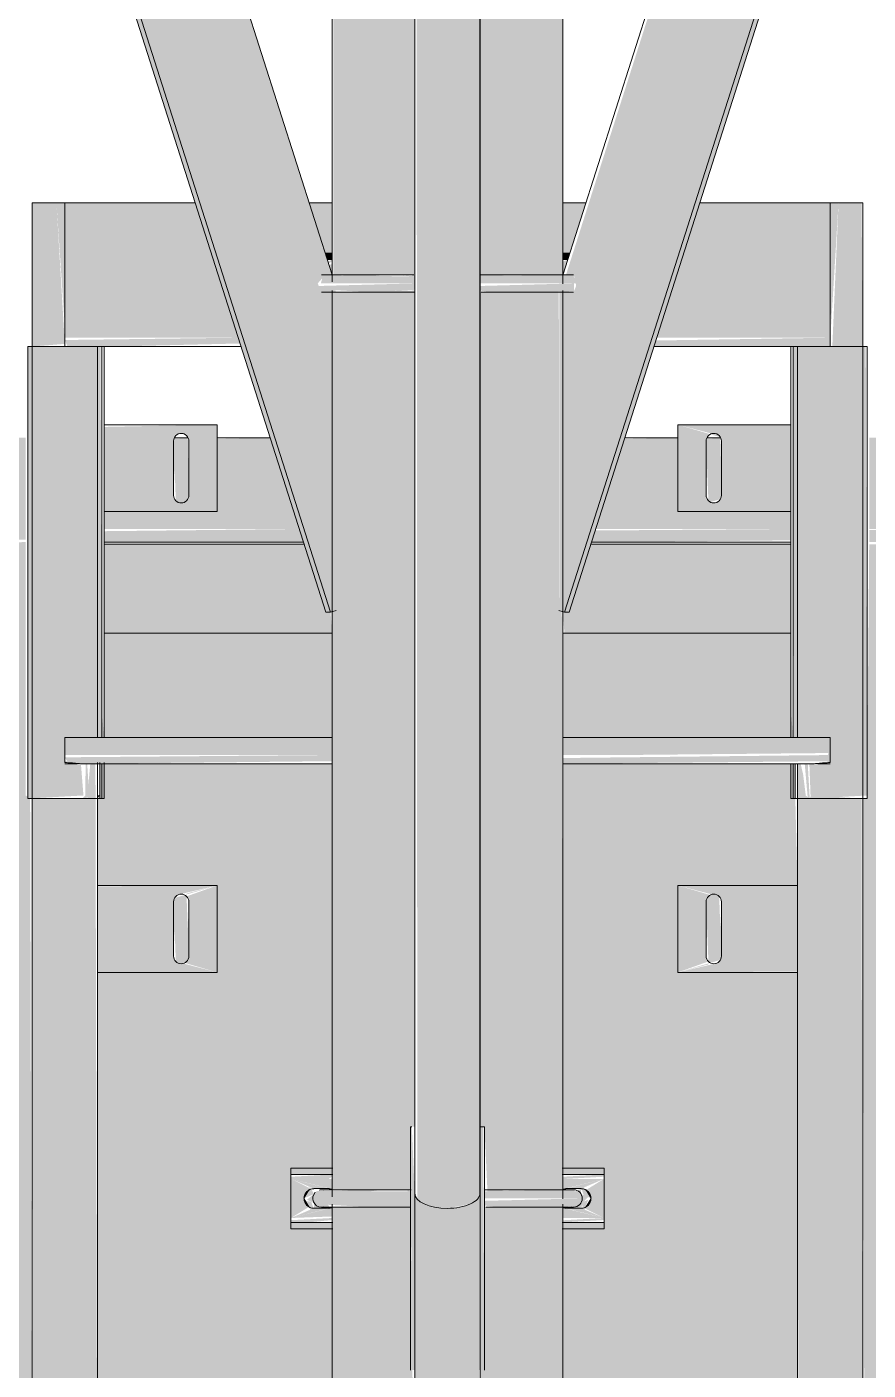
# Model space of a CAD drawing. Header units: inches. Extents: x 21380 to 98133, y -290 to 853.
# Drawn here: x 32055.46 to 32079.64, y 130.75 to 169.38 of the extents above; entities that cross this region are included whole.
import ezdxf

# ---------------------------------------------------------------- set-up
doc = ezdxf.new("R2010")
doc.units = ezdxf.units.IN
doc.header["$MEASUREMENT"] = 0
doc.layers.add('Q-SPCQ', color=91, linetype='Continuous', lineweight=9)

# ---------------------------------------------------------------- blocks, each defined once
blk = doc.blocks.new('Basketball_Backstop-Performance_Sports_Systems-3103-Ceiling_Hung - 27_-0_ to 27_-11 7_8_-V62-Building Section - North_South looking East _ Fitness Center')
at = {"layer": 'Q-SPCQ'}
for points in [[(21712.053, 135.402), (21712.053, 287.332), (21711.39, 287.459), (21711.137, 287.69), (21711.14, 287.377), (21711.115, 286.97), (21711.19, 135.675), (21711.39, 135.529), (21711.81, 135.416)], [(21712.053, 135.402), (21712.716, 135.529), (21712.958, 135.723), (21712.99, 135.835), (21712.958, 287.653), (21712.716, 287.459), (21712.229, 287.343), (21712.053, 287.332), (21712.053, 135.675)], [(21708.694, 152.543), (21708.847, 152.592), (21708.847, 161.789), (21708.357, 161.927), (21708.327, 162), (21708.536, 162.242), (21708.736, 162.248), (21670.745, 281.375), (21669.177, 281.375), (21667.754, 280.918), (21708.038, 154.601)], [(21715.422, 152.543), (21756.362, 280.918), (21754.939, 281.375), (21753.371, 281.375), (21715.466, 162.249), (21715.705, 162.199), (21715.758, 161.927), (21715.692, 161.772), (21715.269, 161.789), (21715.269, 152.592)], [(21708.694, 152.543), (21667.754, 280.918), (21667.62, 280.918), (21708.56, 152.543)], [(21715.556, 152.543), (21756.496, 280.918), (21756.362, 280.918), (21715.422, 152.543)], [(21708.596, 162.687), (21708.745, 162.687), (21708.745, 162.875), (21708.536, 162.875)], [(21715.52, 162.687), (21715.58, 162.875), (21715.37, 162.875), (21715.37, 162.687)], [(21701.995, 147.188), (21702.058, 147.275), (21701.995, 147.275)], [(21712.058, 130.75), (21713.12, 130.75), (21713.084, 137.75), (21712.99, 137.75), (21712.916, 135.675), (21712.66, 135.509), (21712.15, 135.408), (21711.584, 135.46), (21711.188, 135.678), (21711.115, 135.835), (21711.032, 137.75), (21710.995, 137.75), (21711.032, 130.75), (21711.783, 130.75)], [(21708.058, 136.375), (21708.745, 136.375), (21708.745, 136.562), (21708.058, 136.562)], [(21716.058, 136.375), (21716.058, 136.562), (21715.37, 136.562), (21715.37, 136.375)], [(21708.058, 134.812), (21708.745, 134.812), (21708.745, 135), (21708.058, 135)], [(21716.058, 134.812), (21716.058, 135), (21715.37, 135), (21715.37, 134.812)]]:
    blk.add_hatch(color=256, dxfattribs=at).paths.add_polyline_path(points, flags=0)
h = blk.add_hatch(color=256, dxfattribs=at)
h.paths.add_polyline_path([(21712.058, 116), (21715.37, 116), (21715.368, 119.802), (21714.302, 119.75), (21708.745, 119.751), (21708.745, 116), (21711.201, 116)], flags=0)
h.paths.add_polyline_path([(21709.685, 120.187), (21710.12, 120.239), (21715.37, 120.249), (21715.362, 128.125), (21713.433, 128.125), (21713.433, 128), (21713.058, 128), (21712.995, 128), (21711.12, 128), (21711.058, 128), (21710.683, 128), (21710.683, 128.125), (21708.745, 128.125), (21708.753, 120.244), (21709.605, 120.195)], flags=0)
h.paths.add_polyline_path([(21711.146, 120.2), (21710.753, 120.231), (21711.018, 120.201)], flags=0)
h.paths.add_polyline_path([(21708.802, 128.764), (21708.928, 128.96), (21708.823, 128.801)], flags=0)
h.paths.add_polyline_path([(21708.745, 128.917), (21708.851, 129.038), (21708.745, 129), (21708.745, 128.96)], flags=0)
h.paths.add_polyline_path([(21715.37, 128.917), (21715.362, 129.08), (21715.27, 128.96), (21715.362, 128.92)], flags=0)
h.paths.add_polyline_path([(21708.931, 129.012), (21708.851, 129.199), (21708.896, 129.073), (21708.923, 129.026)], flags=0)
h.paths.add_polyline_path([(21708.755, 129.875), (21710.683, 129.875), (21710.683, 130), (21711.058, 130), (21710.995, 135.485), (21708.745, 135.439), (21708.745, 129.875)], flags=0)
h.paths.add_polyline_path([(21714.4, 129.875), (21715.37, 129.875), (21715.357, 135.488), (21714.302, 135.438), (21713.12, 135.438), (21713.084, 130.75), (21712.995, 130.75), (21713.058, 130), (21713.433, 130), (21713.433, 129.875), (21714.343, 129.875)], flags=0)
h.paths.add_polyline_path([(21709.685, 135.875), (21710.12, 135.927), (21710.995, 135.937), (21711.032, 137.75), (21711.115, 137.75), (21711.115, 161.798), (21708.847, 161.751), (21708.77, 152.567), (21708.745, 152.543), (21708.759, 135.932), (21709.652, 135.878)], flags=0)
h.paths.add_polyline_path([(21713.54, 135.876), (21713.714, 135.932), (21715.37, 135.937), (21715.345, 152.567), (21715.269, 152.592), (21715.258, 161.787), (21714.4, 161.75), (21712.995, 161.75), (21712.995, 137.75), (21713.12, 137.75), (21713.207, 135.888), (21713.439, 135.88)], flags=0)
h.paths.add_polyline_path([(21710.995, 135.889), (21710.909, 135.928), (21710.909, 135.89)], flags=0)
h.paths.add_polyline_path([(21709.685, 162.187), (21710.21, 162.239), (21711.115, 162.25), (21711.058, 224), (21710.683, 224), (21710.678, 224.125), (21708.745, 224.125), (21708.777, 162.245), (21709.605, 162.195)], flags=0)
h.paths.add_polyline_path([(21713.54, 162.189), (21713.714, 162.245), (21715.37, 162.249), (21715.297, 224.125), (21713.433, 224.125), (21713.433, 224), (21713.058, 224), (21712.995, 162.207), (21713.491, 162.191)], flags=0)
h.paths.add_polyline_path([(21711.115, 162.2), (21711.101, 162.208), (21710.753, 162.231), (21711.018, 162.201)], flags=0)
h.paths.add_polyline_path([(21708.802, 224.764), (21708.923, 224.927), (21708.82, 224.795)], flags=0)
h.paths.add_polyline_path([(21708.745, 224.917), (21708.851, 225.038), (21708.745, 225)], flags=0)
h.paths.add_polyline_path([(21715.37, 224.917), (21715.296, 225.051), (21715.265, 224.962), (21715.324, 224.937)], flags=0)
h.paths.add_polyline_path([(21708.931, 225.012), (21708.82, 225.222), (21708.896, 225.073), (21708.923, 225.026)], flags=0)
h.paths.add_polyline_path([(21710.67, 225.875), (21710.683, 225.875), (21710.683, 226), (21711.058, 226), (21711.018, 281.375), (21708.745, 281.375), (21708.82, 225.875), (21710.402, 225.875)], flags=0)
h.paths.add_polyline_path([(21715.258, 225.875), (21715.37, 225.875), (21715.37, 281.375), (21712.99, 281.375), (21713.058, 226), (21713.433, 226), (21713.433, 225.875), (21715.038, 225.875)], flags=0)
h = blk.add_hatch(color=256, dxfattribs=at)
h.paths.add_polyline_path([(21701.058, 122.779), (21701.995, 122.855), (21701.936, 148.188), (21701.905, 148.188), (21701.826, 148.188), (21701.787, 148.188), (21701.699, 147.188), (21701.645, 147.275), (21701.557, 147.188), (21700.12, 147.188), (21700.152, 123.063), (21701.058, 123.063), (21701.058, 122.787)], flags=0)
h.paths.add_polyline_path([(21700.815, 164.313), (21701.058, 160.706), (21701.058, 164.313)], flags=0)
h.paths.add_polyline_path([(21700.12, 160.188), (21701.054, 160.261), (21700.815, 164.313), (21700.12, 164.313), (21700.12, 161.927)], flags=0)
h = blk.add_hatch(color=256, dxfattribs=at)
h.paths.add_polyline_path([(21701.058, 160.438), (21706.042, 160.438), (21704.807, 164.313), (21701.058, 164.313), (21701.058, 160.706)], flags=0)
h.paths.add_polyline_path([(21718.073, 160.438), (21723.058, 160.438), (21723.058, 164.313), (21719.309, 164.313)], flags=0)
h.paths.add_polyline_path([(21708.652, 162.875), (21708.745, 162.875), (21708.745, 164.313), (21708.078, 164.313), (21708.536, 162.875)], flags=0)
h.paths.add_polyline_path([(21715.37, 162.875), (21715.58, 162.875), (21716.038, 164.313), (21715.37, 164.313)], flags=0)
h = blk.add_hatch(color=256, dxfattribs=at)
h.paths.add_polyline_path([(21723.058, 122.779), (21723.058, 123.063), (21723.995, 123.063), (21723.963, 147.188), (21722.525, 147.275), (21722.456, 147.188), (21722.359, 147.275), (21722.282, 147.885), (21722.211, 148.188), (21722.12, 148.188), (21722.152, 122.813), (21723.035, 122.78)], flags=0)
h.paths.add_polyline_path([(21723.301, 164.313), (21723.058, 164.313), (21723.082, 160.706), (21723.156, 161.927)], flags=0)
h.paths.add_polyline_path([(21723.734, 160.188), (21723.995, 160.188), (21723.963, 164.313), (21723.301, 164.313), (21723.122, 160.188), (21723.721, 160.188)], flags=0)
h = blk.add_hatch(color=256, dxfattribs=at)
h.paths.add_polyline_path([(21715.464, 162.562), (21715.501, 162.628), (21715.52, 162.687), (21715.37, 162.625), (21715.391, 162.562)], flags=0)
h.paths.add_polyline_path([(21708.636, 162.562), (21708.745, 162.647), (21708.745, 162.687), (21708.617, 162.621), (21708.627, 162.591)], flags=0)
h = blk.add_hatch(color=256, dxfattribs=at)
h.paths.add_polyline_path([(21715.789, 162), (21715.672, 162.234), (21714.65, 162.236), (21712.995, 162.207), (21712.995, 162), (21715.699, 162)], flags=0)
h.paths.add_polyline_path([(21710.753, 162), (21711.115, 162), (21711.115, 162.2), (21708.475, 162.235), (21708.417, 162), (21710.405, 162)], flags=0)
h.paths.add_polyline_path([(21711.115, 162.205), (21711.115, 162.243), (21711.018, 162.222)], flags=0)
h = blk.add_hatch(color=256, dxfattribs=at)
h.paths.add_polyline_path([(21708.745, 162.263), (21708.745, 162.562), (21708.649, 162.522), (21708.729, 162.27)], flags=0)
h.paths.add_polyline_path([(21715.37, 162.263), (21715.387, 162.272), (21715.48, 162.562), (21715.37, 162.562), (21715.37, 162.272)], flags=0)
h = blk.add_hatch(color=256, dxfattribs=at)
h.paths.add_polyline_path([(21714.248, 161.75), (21715.699, 161.784), (21715.699, 162), (21712.995, 161.927), (21712.995, 161.797), (21713.207, 161.76)], flags=0)
h.paths.add_polyline_path([(21709.868, 161.75), (21711.115, 161.817), (21711.115, 162), (21708.357, 161.927), (21708.424, 161.772), (21708.629, 161.817), (21709.808, 161.75)], flags=0)
h = blk.add_hatch(color=256, dxfattribs=at)
h.paths.add_polyline_path([(21702.545, 160.188), (21706.095, 160.273), (21706.042, 160.438), (21701.058, 160.373), (21701.131, 160.188), (21701.94, 160.188)], flags=0)
h.paths.add_polyline_path([(21723.058, 160.188), (21723.058, 160.438), (21718.048, 160.359), (21717.994, 160.188), (21722.985, 160.188)], flags=0)
h = blk.add_hatch(color=256, dxfattribs=at)
h.paths.add_polyline_path([(21699.995, 147.188), (21701.591, 147.275), (21701.518, 148.19), (21701.058, 148.261), (21701.127, 148.938), (21702.12, 148.938), (21702.084, 160.188), (21699.995, 160.188), (21699.995, 147.275)], flags=0)
h.paths.add_polyline_path([(21701.644, 147.188), (21701.757, 147.275), (21701.699, 148.188), (21701.653, 148.182), (21701.645, 147.275)], flags=0)
h.paths.add_polyline_path([(21701.905, 148.188), (21701.866, 148.169), (21701.904, 148.166)], flags=0)
h.paths.add_polyline_path([(21701.894, 147.188), (21701.933, 147.275), (21701.895, 147.275)], flags=0)
h = blk.add_hatch(color=256, dxfattribs=at)
h.paths.add_polyline_path([(21722.472, 147.188), (21722.416, 148.188), (21722.33, 148.174), (21722.417, 147.188), (21722.463, 147.188)], flags=0)
h.paths.add_polyline_path([(21722.499, 147.188), (21722.559, 147.188), (21724.12, 147.275), (21724.084, 160.188), (21721.995, 160.188), (21722.021, 148.938), (21723.058, 148.938), (21722.971, 148.217), (21722.463, 148.182), (21722.496, 147.275)], flags=0)
h.paths.add_polyline_path([(21722.18, 147.188), (21722.221, 147.275), (21722.183, 147.275)], flags=0)
h = blk.add_hatch(color=256, dxfattribs=at)
h.paths.add_polyline_path([(21705.433, 155.438), (21704.212, 155.797), (21704.183, 155.906), (21704.247, 157.623), (21704.345, 157.68), (21704.511, 157.658), (21704.62, 157.469), (21704.556, 155.752), (21704.458, 155.695)], flags=0)
h.paths.add_polyline_path([(21702.545, 155.438), (21705.433, 155.438), (21705.433, 157.938), (21702.183, 157.874), (21702.183, 155.438)], flags=0)
h.paths.add_polyline_path([(21718.683, 157.938), (21719.904, 157.578), (21719.933, 157.469), (21719.869, 155.752), (21719.771, 155.695), (21719.605, 155.717), (21719.495, 155.906), (21719.56, 157.623), (21719.658, 157.68)], flags=0)
h.paths.add_polyline_path([(21721.933, 155.438), (21721.912, 157.938), (21718.683, 157.938), (21718.683, 155.438), (21721.912, 155.438)], flags=0)
h = blk.add_hatch(color=256, dxfattribs=at)
h.paths.add_polyline_path([(21678.058, 154.938), (21699.933, 154.938), (21699.933, 157.563), (21678.058, 157.563)], flags=0)
h.paths.add_polyline_path([(21718.683, 155.438), (21719.904, 155.797), (21719.933, 155.906), (21719.904, 157.563), (21719.503, 157.525), (21719.495, 157.38), (21719.56, 155.752), (21719.56, 155.669), (21719.495, 155.652)], flags=0)
h.paths.add_polyline_path([(21717.287, 154.938), (21721.933, 154.938), (21721.912, 155.438), (21718.683, 155.438), (21718.683, 157.563), (21717.145, 157.525), (21716.319, 154.938), (21717.07, 154.938)], flags=0)
h.paths.add_polyline_path([(21726.754, 154.938), (21746.058, 154.938), (21746.058, 157.563), (21724.183, 157.563), (21724.183, 154.938), (21724.333, 154.938)], flags=0)
h.paths.add_polyline_path([(21705.433, 155.438), (21704.556, 155.752), (21704.62, 155.906), (21704.591, 157.563), (21704.19, 157.525), (21704.183, 157.469), (21704.247, 155.752), (21704.511, 155.656), (21704.62, 155.63)], flags=0)
h.paths.add_polyline_path([(21702.183, 154.938), (21707.796, 154.938), (21706.959, 157.563), (21705.433, 157.525), (21705.433, 155.438), (21702.183, 155.438)], flags=0)
h = blk.add_hatch(color=256, dxfattribs=at)
h.paths.add_polyline_path([(21707.916, 154.563), (21707.796, 154.938), (21702.183, 154.875), (21702.183, 154.563), (21707.387, 154.563)], flags=0)
h.paths.add_polyline_path([(21678.058, 154.563), (21699.933, 154.632), (21699.933, 154.938), (21678.058, 154.938), (21678.058, 154.575)], flags=0)
h.paths.add_polyline_path([(21736.437, 154.563), (21746.058, 154.613), (21746.058, 154.938), (21724.183, 154.906), (21724.183, 154.563), (21726.754, 154.563)], flags=0)
h.paths.add_polyline_path([(21717.07, 154.563), (21721.933, 154.613), (21721.912, 154.938), (21716.306, 154.895), (21716.2, 154.563)], flags=0)
h = blk.add_hatch(color=256, dxfattribs=at)
h.paths.add_polyline_path([(21684.058, 114), (21740.058, 114), (21740.058, 115.5), (21684.058, 115.5), (21684.058, 114.17)], flags=0)
h.paths.add_polyline_path([(21677.495, 116.625), (21677.558, 116.675), (21677.495, 117.375), (21677.23, 117.265), (21677.12, 117), (21677.23, 116.735), (21677.398, 116.638)], flags=0)
h.paths.add_polyline_path([(21746.62, 116.625), (21746.886, 116.735), (21746.995, 117), (21746.886, 117.265), (21746.62, 117.375), (21746.558, 117.325), (21746.558, 116.633)], flags=0)
h.paths.add_polyline_path([(21746.558, 121.25), (21748.058, 122), (21748.058, 148), (21746.558, 148.75), (21746.558, 122)], flags=0)
h.paths.add_polyline_path([(21677.558, 121.25), (21677.495, 148.719), (21676.058, 148), (21676.058, 122), (21677.495, 121.281)], flags=0)
h.paths.add_polyline_path([(21677.495, 152.625), (21677.558, 152.675), (21677.495, 153.375), (21677.23, 153.265), (21677.12, 153), (21677.23, 152.735), (21677.489, 152.626)], flags=0)
h.paths.add_polyline_path([(21746.62, 152.625), (21746.886, 152.735), (21746.995, 153), (21746.886, 153.265), (21746.62, 153.375), (21746.558, 153.325), (21746.558, 152.633)], flags=0)
h.paths.add_polyline_path([(21721.933, 154.5), (21721.912, 154.563), (21721.912, 154.5)], flags=0)
h.paths.add_polyline_path([(21699.933, 154.5), (21699.933, 154.563), (21697.703, 154.5)], flags=0)
h = blk.add_hatch(color=256, dxfattribs=at)
h.paths.add_polyline_path([(21684.058, 118), (21682.989, 117.049), (21682.856, 117.181), (21682.808, 117.187), (21677.761, 117.265), (21677.558, 117.325), (21677.592, 116.638), (21678.108, 116.812), (21682.941, 116.867), (21683.25, 117.187)], flags=0)
h.paths.add_polyline_path([(21697.703, 115.5), (21707.558, 115.529), (21707.558, 118.813), (21701.683, 118.813), (21701.62, 118.688), (21700.183, 118.688), (21700.12, 118.813), (21699.933, 118.813), (21699.995, 123.063), (21700.12, 123.063), (21700.058, 147.188), (21699.933, 147.275), (21699.933, 154.5), (21684.058, 154.5), (21684.058, 152), (21677.558, 148.75), (21677.592, 121.233), (21684.058, 118), (21684.058, 115.5)], flags=0)
h.paths.add_polyline_path([(21740.058, 118), (21741.308, 116.812), (21746.355, 116.735), (21746.558, 116.675), (21746.523, 117.362), (21746.121, 117.187), (21741.175, 117.133), (21741.028, 117.049), (21740.886, 117.187)], flags=0)
h.paths.add_polyline_path([(21716.558, 115.5), (21740.058, 115.529), (21740.058, 118), (21746.558, 121.25), (21746.523, 148.767), (21740.058, 152), (21740.058, 154.5), (21724.183, 154.5), (21724.12, 147.188), (21723.995, 147.188), (21724.058, 123.063), (21724.183, 123.063), (21724.12, 118.813), (21723.933, 118.813), (21723.87, 118.688), (21722.433, 118.688), (21722.351, 118.813), (21716.558, 118.813), (21716.558, 115.529)], flags=0)
h.paths.add_polyline_path([(21705.433, 144.688), (21704.212, 144.328), (21704.183, 144.219), (21704.247, 142.502), (21704.511, 142.406), (21704.511, 142.467), (21704.62, 142.656), (21704.556, 144.373), (21704.556, 144.456), (21704.62, 144.473)], flags=0)
h.paths.add_polyline_path([(21702.183, 122.813), (21708.745, 122.813), (21708.745, 128.125), (21707.558, 128.167), (21707.558, 129.875), (21708.745, 129.875), (21708.745, 134.812), (21708.058, 134.812), (21708.058, 135), (21707.558, 135.065), (21707.558, 136.375), (21708.058, 136.375), (21708.058, 136.562), (21708.745, 136.562), (21708.745, 148.188), (21702.183, 148.188), (21702.183, 147.188), (21701.995, 147.188), (21701.995, 144.688), (21705.433, 144.688), (21705.433, 142.188), (21701.995, 142.188), (21701.995, 123.063), (21702.183, 123.063), (21702.183, 122.85)], flags=0)
h.paths.add_polyline_path([(21718.683, 142.188), (21719.904, 142.547), (21719.933, 142.656), (21719.869, 144.373), (21719.605, 144.469), (21719.605, 144.408), (21719.495, 144.219), (21719.56, 142.502), (21719.56, 142.419), (21719.495, 142.402)], flags=0)
h.paths.add_polyline_path([(21721.933, 122.813), (21721.933, 123.063), (21722.12, 123.063), (21722.12, 142.188), (21718.683, 142.188), (21718.683, 144.688), (21722.12, 144.688), (21722.058, 147.188), (21721.933, 147.275), (21721.912, 148.188), (21715.37, 148.188), (21715.391, 136.562), (21716.058, 136.562), (21716.058, 136.375), (21716.558, 136.312), (21716.558, 135), (21716.058, 135), (21716.058, 134.812), (21715.37, 134.812), (21715.391, 129.875), (21716.558, 129.833), (21716.558, 128.125), (21715.37, 128.125), (21715.37, 122.813), (21721.912, 122.813)], flags=0)
h.paths.add_polyline_path([(21715.899, 129.125), (21715.808, 128.783), (21715.506, 128.823), (21715.466, 129.125), (21715.808, 129.217)], flags=0)
h.paths.add_polyline_path([(21715.588, 128.679), (21715.595, 128.685), (21715.725, 128.719), (21715.913, 128.756), (21715.974, 128.907), (21716.101, 129.038), (21715.899, 129.125), (21715.899, 129.281), (21715.456, 129.217), (21715.391, 129.093), (21715.37, 129), (21715.441, 128.886), (21715.466, 128.875), (21715.466, 128.71)], flags=0)
h.paths.add_polyline_path([(21708.528, 128.679), (21708.664, 128.75), (21708.724, 128.951), (21708.745, 129), (21708.674, 129.114), (21708.649, 129.125), (21708.649, 129.29), (21708.462, 129.272), (21708.391, 129.281), (21708.203, 129.241), (21708.141, 129.093), (21708.02, 128.96), (21708.194, 128.96), (21708.239, 129.074), (21708.368, 129.241), (21708.649, 128.919), (21708.61, 128.823), (21708.475, 128.719), (21708.52, 128.685)], flags=0)
h.paths.add_polyline_path([(21708.198, 128.712), (21708.306, 128.823), (21708.21, 128.823), (21708.198, 128.719)], flags=0)
h.paths.add_polyline_path([(21716.052, 128.764), (21716.178, 128.96), (21716.073, 128.801)], flags=0)
h.paths.add_polyline_path([(21716.181, 129.012), (21716.101, 129.199), (21716.158, 129.053), (21716.173, 129.026)], flags=0)
h.paths.add_polyline_path([(21708.097, 129.294), (21708.074, 129.342), (21708.074, 129.305)], flags=0)
h.paths.add_polyline_path([(21715.588, 135.367), (21715.595, 135.373), (21715.725, 135.406), (21715.913, 135.444), (21715.974, 135.595), (21716.101, 135.725), (21715.899, 135.812), (21715.899, 135.969), (21715.723, 135.889), (21715.847, 135.687), (21715.698, 135.458), (21715.452, 135.437), (21715.466, 135.397)], flags=0)
h.paths.add_polyline_path([(21708.528, 135.367), (21708.664, 135.439), (21708.629, 135.505), (21708.388, 135.505), (21708.269, 135.687), (21708.308, 135.904), (21708.216, 135.812), (21708.015, 135.65), (21708.216, 135.562), (21708.216, 135.406), (21708.52, 135.373)], flags=0)
h.paths.add_polyline_path([(21716.052, 135.451), (21716.173, 135.615), (21716.073, 135.489)], flags=0)
h.paths.add_polyline_path([(21716.181, 135.699), (21716.101, 135.886), (21716.158, 135.74), (21716.173, 135.713)], flags=0)
h.paths.add_polyline_path([(21708.097, 135.981), (21708.074, 136.029), (21708.074, 135.993)], flags=0)
h.paths.add_polyline_path([(21708.163, 136.094), (21708.141, 136.105), (21708.141, 136.1)], flags=0)
h.paths.add_polyline_path([(21721.912, 151.938), (21721.933, 151.938), (21721.912, 154.5), (21716.18, 154.5), (21715.556, 152.543), (21715.37, 152.543), (21715.422, 151.938), (21717.07, 151.938)], flags=0)
h.paths.add_polyline_path([(21708.745, 151.938), (21708.694, 152.543), (21708.56, 152.543), (21707.936, 154.5), (21702.183, 154.5), (21702.183, 151.938), (21707.387, 151.938)], flags=0)
h.paths.add_polyline_path([(21677.558, 152.633), (21677.761, 152.735), (21677.82, 152.812), (21678.058, 152.878), (21678.058, 153.187), (21677.761, 153.265), (21677.558, 153.325), (21677.558, 152.638)], flags=0)
h.paths.add_polyline_path([(21746.558, 152.633), (21746.523, 153.362), (21746.058, 153.187), (21746.121, 152.812), (21746.355, 152.735), (21746.523, 152.638)], flags=0)
h = blk.add_hatch(color=256, dxfattribs=at)
h.paths.add_polyline_path([(21702.183, 148.938), (21708.745, 148.938), (21708.745, 151.938), (21702.183, 151.938), (21702.183, 149.717)], flags=0)
h.paths.add_polyline_path([(21721.933, 148.938), (21721.912, 151.938), (21715.37, 151.938), (21715.37, 148.938), (21721.912, 148.938)], flags=0)
h = blk.add_hatch(color=256, dxfattribs=at)
h.paths.add_polyline_path([(21702.183, 147.188), (21702.183, 148.188), (21702.058, 148.188), (21702.058, 147.188)], flags=0)
h.paths.add_polyline_path([(21702.12, 148.938), (21702.183, 148.938), (21702.12, 149.717)], flags=0)
h = blk.add_hatch(color=256, dxfattribs=at)
h.paths.add_polyline_path([(21722.058, 147.188), (21722.058, 148.188), (21721.933, 148.188), (21721.933, 147.188)], flags=0)
h.paths.add_polyline_path([(21721.933, 148.938), (21721.995, 148.938), (21721.933, 149.717)], flags=0)
h = blk.add_hatch(color=256, dxfattribs=at)
h.paths.add_polyline_path([(21708.745, 148.438), (21708.745, 148.938), (21701.058, 148.938), (21701.058, 148.438), (21707.387, 148.438)], flags=0)
h.paths.add_polyline_path([(21717.07, 148.438), (21723.058, 148.496), (21723.058, 148.938), (21715.37, 148.938), (21715.37, 148.438)], flags=0)
h = blk.add_hatch(color=256, dxfattribs=at)
h.paths.add_polyline_path([(21715.37, 148.188), (21723.058, 148.261), (21723.058, 148.438), (21715.37, 148.352), (21715.37, 148.194)], flags=0)
h.paths.add_polyline_path([(21701.558, 148.188), (21708.745, 148.261), (21708.745, 148.438), (21701.058, 148.373), (21701.145, 148.217), (21701.557, 148.188)], flags=0)
h = blk.add_hatch(color=256, dxfattribs=at)
h.paths.add_polyline_path([(21705.433, 142.188), (21705.433, 144.688), (21704.556, 144.373), (21704.62, 144.219), (21704.556, 142.502), (21704.458, 142.445)], flags=0)
h.paths.add_polyline_path([(21705.433, 142.188), (21704.212, 142.547), (21704.183, 142.656), (21704.247, 144.373), (21704.345, 144.43), (21705.433, 144.688), (21701.995, 144.662), (21701.995, 142.188), (21702.545, 142.188)], flags=0)
h.paths.add_polyline_path([(21718.683, 142.188), (21722.12, 142.213), (21722.12, 144.688), (21718.683, 144.688), (21719.904, 144.328), (21719.933, 144.219), (21719.869, 142.502), (21719.771, 142.445)], flags=0)
h.paths.add_polyline_path([(21718.683, 142.188), (21719.56, 142.502), (21719.495, 142.656), (21719.56, 144.373), (21719.658, 144.43), (21718.683, 144.688)], flags=0)
h = blk.add_hatch(color=256, dxfattribs=at)
h.paths.add_polyline_path([(21712.058, 128), (21712.995, 128), (21712.961, 130.75), (21711.12, 130.75), (21711.152, 128), (21711.815, 128)], flags=0)
h.paths.add_polyline_path([(21712.99, 137.75), (21712.995, 137.75), (21712.99, 139.949)], flags=0)
h = blk.add_hatch(color=256, dxfattribs=at)
h.paths.add_polyline_path([(21715.464, 136.25), (21716.558, 136.312), (21716.558, 136.375), (21715.37, 136.312), (21715.391, 136.25)], flags=0)
h.paths.add_polyline_path([(21708.652, 136.25), (21708.745, 136.335), (21708.745, 136.375), (21707.558, 136.312), (21707.558, 136.25), (21708.141, 136.25)], flags=0)
h = blk.add_hatch(color=256, dxfattribs=at)
h.paths.add_polyline_path([(21707.558, 135.125), (21708.745, 135.169), (21708.724, 135.416)], flags=0)
h.paths.add_polyline_path([(21707.558, 135.125), (21708.652, 135.406), (21708.214, 135.406)], flags=0)
h.paths.add_polyline_path([(21707.558, 135.125), (21708.074, 135.444), (21707.943, 135.615), (21707.971, 135.828), (21708.141, 135.959), (21707.558, 136.25)], flags=0)
h.paths.add_polyline_path([(21716.558, 136.25), (21715.37, 136.25), (21715.391, 135.959)], flags=0)
h.paths.add_polyline_path([(21716.558, 135.125), (21716.558, 136.25), (21716.042, 135.931), (21716.173, 135.76), (21716.145, 135.547), (21715.974, 135.416)], flags=0)
h.paths.add_polyline_path([(21716.558, 135.125), (21715.902, 135.406), (21715.464, 135.406)], flags=0)
h.paths.add_polyline_path([(21715.37, 135.125), (21716.558, 135.125), (21715.37, 135.415)], flags=0)
h.paths.add_polyline_path([(21707.558, 136.25), (21708.214, 135.969), (21708.652, 135.969)], flags=0)
h.paths.add_polyline_path([(21708.745, 135.95), (21708.745, 136.25), (21707.558, 136.25), (21708.724, 135.959)], flags=0)
h.paths.add_polyline_path([(21715.464, 135.969), (21715.902, 135.969), (21716.558, 136.25)], flags=0)
h = blk.add_hatch(color=256, dxfattribs=at)
h.paths.add_polyline_path([(21715.874, 135.295), (21715.863, 135.304), (21715.588, 135.367)], flags=0)
h.paths.add_polyline_path([(21708.115, 135.364), (21708.199, 135.416), (21708.141, 135.595), (21707.971, 135.613), (21708.097, 135.394)], flags=0)
h.paths.add_polyline_path([(21716.001, 135.364), (21716.101, 135.65), (21715.899, 135.562), (21715.974, 135.375)], flags=0)
h.paths.add_polyline_path([(21708.668, 135.402), (21708.724, 135.492), (21708.666, 135.416)], flags=0)
h.paths.add_polyline_path([(21707.933, 135.69), (21708.216, 135.812), (21708.115, 136.011), (21707.934, 135.699)], flags=0)
h.paths.add_polyline_path([(21716.183, 135.69), (21716.073, 135.886), (21715.974, 136), (21715.916, 135.959), (21715.974, 135.78), (21716.173, 135.694)], flags=0)
h.paths.add_polyline_path([(21708.52, 136.002), (21708.528, 136.008), (21708.253, 136.071)], flags=0)
h = blk.add_hatch(color=256, dxfattribs=at)
h.paths.add_polyline_path([(21715.699, 135.687), (21715.847, 135.687), (21715.705, 135.919), (21714.65, 135.924), (21713.12, 135.891), (21713.12, 135.687), (21715.466, 135.687)], flags=0)
h.paths.add_polyline_path([(21709.605, 135.687), (21710.995, 135.687), (21710.995, 135.889), (21708.308, 135.904), (21708.269, 135.687), (21709.09, 135.687)], flags=0)
h = blk.add_hatch(color=256, dxfattribs=at)
h.paths.add_polyline_path([(21714.248, 135.438), (21715.698, 135.458), (21715.847, 135.687), (21713.12, 135.618), (21713.12, 135.484), (21713.439, 135.445)], flags=0)
h.paths.add_polyline_path([(21709.868, 135.438), (21710.995, 135.485), (21710.995, 135.687), (21708.269, 135.687), (21708.418, 135.458), (21708.629, 135.505), (21709.808, 135.438)], flags=0)
h = blk.add_hatch(color=256, dxfattribs=at)
h.paths.add_polyline_path([(21715.37, 135), (21716.558, 135.065), (21716.558, 135.125), (21715.37, 135.059), (21715.37, 135.004)], flags=0)
h.paths.add_polyline_path([(21708.058, 135), (21708.745, 135.066), (21708.745, 135.125), (21707.558, 135.062), (21707.558, 135)], flags=0)
for p, q in [((21711.115, 287.765), (21711.115, 135.835)), ((21712.99, 135.835), (21712.99, 287.765)), ((21670.745, 281.375), (21708.738, 162.244)), ((21715.376, 162.237), (21753.371, 281.375)), ((21708.56, 152.543), (21667.62, 280.918)), ((21708.694, 152.543), (21667.754, 280.918)), ((21756.362, 280.918), (21715.422, 152.543)), ((21715.556, 152.543), (21756.496, 280.918)), ((21712.995, 128), (21712.995, 226)), ((21708.745, 224.136), (21708.745, 162.045)), ((21715.37, 161.989), (21715.37, 224.14)), ((21700.12, 164.313), (21700.12, 118.813)), ((21700.12, 164.313), (21701.058, 164.313)), ((21701.058, 160.438), (21701.058, 164.313)), ((21701.058, 164.313), (21704.807, 164.313)), ((21708.078, 164.313), (21708.745, 164.313)), ((21715.37, 164.313), (21716.038, 164.313)), ((21719.309, 164.313), (21723.058, 164.313)), ((21723.058, 164.313), (21723.058, 160.438)), ((21723.058, 164.313), (21723.995, 164.313)), ((21723.995, 118.813), (21723.995, 164.313)), ((21708.536, 162.875), (21708.745, 162.875)), ((21708.745, 162.687), (21708.596, 162.687)), ((21715.37, 162.875), (21715.58, 162.875)), ((21715.52, 162.687), (21715.37, 162.687)), ((21708.745, 161.792), (21708.745, 135.732)), ((21715.37, 135.676), (21715.37, 161.792)), ((21701.058, 160.188), (21701.058, 160.438)), ((21723.058, 160.438), (21723.058, 160.188)), ((21699.995, 160.188), (21699.995, 147.188)), ((21699.995, 160.188), (21701.589, 160.188)), ((21701.058, 160.188), (21706.122, 160.188)), ((21701.995, 148.938), (21701.995, 160.188)), ((21702.12, 148.938), (21702.12, 160.188)), ((21702.183, 148.938), (21702.183, 160.188)), ((21717.994, 160.188), (21723.058, 160.188)), ((21721.933, 148.938), (21721.933, 160.188)), ((21721.995, 160.188), (21721.995, 148.938)), ((21722.12, 160.188), (21722.12, 148.938)), ((21722.527, 160.188), (21724.12, 160.188)), ((21724.12, 147.188), (21724.12, 160.188)), ((21705.433, 157.938), (21702.183, 157.938)), ((21705.433, 155.438), (21705.433, 157.938)), ((21718.683, 157.938), (21718.683, 155.438)), ((21721.912, 157.938), (21718.683, 157.938)), ((21704.183, 155.906), (21704.183, 157.469)), ((21704.598, 157.563), (21704.206, 157.563)), ((21704.62, 157.469), (21704.62, 155.906)), ((21706.959, 157.563), (21705.433, 157.563)), ((21718.683, 157.563), (21717.157, 157.563)), ((21719.495, 155.906), (21719.495, 157.469)), ((21719.91, 157.563), (21719.518, 157.563)), ((21719.933, 157.469), (21719.933, 155.906)), ((21702.183, 155.438), (21705.433, 155.438)), ((21718.683, 155.438), (21721.912, 155.438)), ((21702.183, 154.563), (21707.916, 154.563)), ((21716.2, 154.563), (21721.912, 154.563)), ((21702.183, 154.5), (21707.936, 154.5)), ((21716.18, 154.5), (21721.912, 154.5)), ((21708.858, 152.595), (21708.694, 152.543)), ((21715.422, 152.543), (21715.258, 152.595)), ((21708.694, 152.543), (21708.56, 152.543)), ((21715.556, 152.543), (21715.422, 152.543)), ((21708.745, 151.938), (21702.183, 151.938)), ((21721.912, 151.938), (21715.37, 151.938)), ((21701.058, 148.438), (21701.058, 148.938)), ((21708.745, 148.938), (21701.058, 148.938)), ((21723.058, 148.938), (21715.37, 148.938)), ((21723.058, 148.938), (21723.058, 148.438)), ((21701.058, 148.221), (21701.058, 148.438)), ((21723.058, 148.438), (21723.058, 148.221)), ((21701.058, 148.188), (21701.406, 148.188)), ((21701.558, 148.188), (21708.745, 148.188)), ((21701.995, 122.855), (21701.995, 148.223)), ((21702.058, 147.188), (21702.058, 148.223)), ((21702.12, 147.188), (21702.12, 148.188)), ((21702.183, 147.188), (21702.183, 148.223)), ((21715.37, 148.188), (21722.558, 148.188)), ((21721.933, 147.188), (21721.933, 148.191)), ((21721.995, 148.188), (21721.995, 147.188)), ((21722.058, 147.188), (21722.058, 148.191)), ((21722.12, 148.191), (21722.12, 122.855)), ((21722.71, 148.188), (21723.058, 148.188)), ((21702.12, 147.188), (21699.995, 147.188)), ((21701.765, 147.188), (21701.898, 147.188)), ((21702.058, 147.188), (21701.995, 147.188)), ((21702, 147.188), (21702.12, 147.188)), ((21702.058, 147.188), (21702.024, 147.188)), ((21702.024, 147.188), (21702.058, 147.188)), ((21702.183, 147.188), (21702.058, 147.188)), ((21722.058, 147.188), (21721.933, 147.188)), ((21724.12, 147.188), (21721.995, 147.188)), ((21721.995, 147.188), (21722.032, 147.188)), ((21722.092, 147.188), (21722.058, 147.188)), ((21722.058, 147.188), (21722.092, 147.188)), ((21722.12, 147.188), (21722.058, 147.188)), ((21722.218, 147.188), (21722.351, 147.188)), ((21701.995, 144.688), (21705.433, 144.688)), ((21705.433, 142.188), (21705.433, 144.688)), ((21718.683, 144.688), (21718.683, 142.188)), ((21718.683, 144.688), (21722.12, 144.688)), ((21704.183, 142.656), (21704.183, 144.219)), ((21704.62, 144.219), (21704.62, 142.656)), ((21719.495, 142.656), (21719.495, 144.219)), ((21719.933, 144.219), (21719.933, 142.656)), ((21705.433, 142.188), (21701.995, 142.188)), ((21722.12, 142.188), (21718.683, 142.188)), ((21710.995, 137.75), (21710.995, 130.75)), ((21710.995, 137.75), (21711.032, 137.75)), ((21712.994, 137.75), (21713.12, 137.75)), ((21713.12, 130.75), (21713.12, 137.75)), ((21707.558, 136.562), (21707.558, 136.375)), ((21707.558, 136.562), (21707.558, 136.406)), ((21707.558, 136.562), (21708.058, 136.562)), ((21707.558, 136.25), (21707.558, 136.375)), ((21708.058, 136.375), (21707.558, 136.375)), ((21708.058, 136.562), (21708.759, 136.562)), ((21708.759, 136.375), (21708.058, 136.375)), ((21715.356, 136.562), (21716.058, 136.562)), ((21716.058, 136.375), (21715.357, 136.375)), ((21716.058, 136.562), (21716.558, 136.562)), ((21716.558, 136.375), (21716.058, 136.375)), ((21716.558, 136.375), (21716.558, 136.562)), ((21716.558, 136.406), (21716.558, 136.562)), ((21716.558, 136.375), (21716.558, 136.25)), ((21707.558, 135.125), (21707.558, 136.25)), ((21716.558, 136.25), (21716.558, 135.125)), ((21708.07, 135.933), (21707.93, 135.692)), ((21707.93, 135.683), (21708.07, 135.442)), ((21708.214, 135.969), (21708.652, 135.969)), ((21711.12, 135.817), (21711.12, 128)), ((21715.464, 135.969), (21715.902, 135.969)), ((21716.186, 135.692), (21716.046, 135.933)), ((21716.046, 135.442), (21716.186, 135.683)), ((21708.652, 135.406), (21708.214, 135.406)), ((21708.745, 135.527), (21708.745, 129.86)), ((21715.37, 129.864), (21715.37, 135.527)), ((21715.902, 135.406), (21715.464, 135.406)), ((21707.558, 135), (21707.558, 135.125)), ((21707.558, 135), (21707.558, 134.812)), ((21707.558, 135), (21708.058, 135)), ((21707.558, 134.969), (21707.558, 134.812)), ((21708.058, 134.812), (21707.558, 134.812)), ((21708.058, 135), (21708.758, 135)), ((21708.758, 134.812), (21708.058, 134.812)), ((21715.357, 135), (21716.058, 135)), ((21716.058, 134.812), (21715.358, 134.812)), ((21716.058, 135), (21716.558, 135)), ((21716.558, 134.812), (21716.058, 134.812)), ((21716.558, 135.125), (21716.558, 135)), ((21716.558, 134.812), (21716.558, 135)), ((21716.558, 134.812), (21716.558, 134.969))]:
    blk.add_line(p, q, dxfattribs=at)
at = {"layer": 'Q-SPCQ', "flags": 128}
for points in [[(21711.094, 162.25), (21710.955, 162.25), (21710.818, 162.25), (21710.682, 162.25), (21710.549, 162.25), (21710.419, 162.25), (21710.291, 162.25), (21710.166, 162.25), (21710.044, 162.25), (21709.925, 162.25), (21709.809, 162.25), (21709.697, 162.25), (21709.589, 162.25), (21709.485, 162.25), (21709.385, 162.25), (21709.289, 162.25), (21709.198, 162.25), (21709.111, 162.25), (21709.029, 162.25), (21708.952, 162.25), (21708.879, 162.25), (21708.812, 162.25), (21708.75, 162.25), (21708.694, 162.25), (21708.642, 162.25), (21708.597, 162.25), (21708.556, 162.25), (21708.522, 162.25), (21708.493, 162.25), (21708.469, 162.25), (21708.452, 162.25), (21708.44, 162.25), (21708.434, 162.25), (21708.433, 162.25)], [(21715.683, 162.25), (21715.68, 162.25), (21715.671, 162.25), (21715.657, 162.25), (21715.637, 162.25), (21715.611, 162.25), (21715.579, 162.25), (21715.542, 162.25), (21715.499, 162.25), (21715.451, 162.25), (21715.397, 162.25), (21715.338, 162.25), (21715.273, 162.25), (21715.204, 162.25), (21715.129, 162.25), (21715.05, 162.25), (21714.966, 162.25), (21714.877, 162.25), (21714.783, 162.25), (21714.685, 162.25), (21714.584, 162.25), (21714.477, 162.25), (21714.368, 162.25), (21714.254, 162.25), (21714.137, 162.25), (21714.017, 162.25), (21713.893, 162.25), (21713.767, 162.25), (21713.637, 162.25), (21713.506, 162.25), (21713.371, 162.25), (21713.235, 162.25), (21713.097, 162.25), (21712.99, 162.25)], [(21708.433, 161.75), (21708.436, 161.75), (21708.445, 161.75), (21708.459, 161.75), (21708.479, 161.75), (21708.505, 161.75), (21708.537, 161.75), (21708.574, 161.75), (21708.617, 161.75), (21708.665, 161.75), (21708.719, 161.75), (21708.778, 161.75), (21708.843, 161.75), (21708.912, 161.75), (21708.987, 161.75), (21709.066, 161.75), (21709.15, 161.75), (21709.239, 161.75), (21709.333, 161.75), (21709.43, 161.75), (21709.532, 161.75), (21709.638, 161.75), (21709.748, 161.75), (21709.862, 161.75), (21709.979, 161.75), (21710.099, 161.75), (21710.223, 161.75), (21710.349, 161.75), (21710.479, 161.75), (21710.61, 161.75), (21710.744, 161.75), (21710.881, 161.75), (21711.019, 161.75), (21711.121, 161.75)], [(21713.022, 161.75), (21713.161, 161.75), (21713.298, 161.75), (21713.433, 161.75), (21713.566, 161.75), (21713.697, 161.75), (21713.825, 161.75), (21713.95, 161.75), (21714.072, 161.75), (21714.191, 161.75), (21714.307, 161.75), (21714.419, 161.75), (21714.527, 161.75), (21714.631, 161.75), (21714.731, 161.75), (21714.827, 161.75), (21714.918, 161.75), (21715.005, 161.75), (21715.087, 161.75), (21715.164, 161.75), (21715.236, 161.75), (21715.304, 161.75), (21715.366, 161.75), (21715.422, 161.75), (21715.473, 161.75), (21715.519, 161.75), (21715.56, 161.75), (21715.594, 161.75), (21715.623, 161.75), (21715.647, 161.75), (21715.664, 161.75), (21715.676, 161.75), (21715.682, 161.75), (21715.683, 161.75)], [(21711.018, 135.937), (21710.955, 135.937), (21710.818, 135.937), (21710.682, 135.937), (21710.549, 135.937), (21710.419, 135.937), (21710.291, 135.937), (21710.166, 135.937), (21710.044, 135.937), (21709.925, 135.937), (21709.809, 135.937), (21709.697, 135.937), (21709.589, 135.937), (21709.485, 135.937), (21709.385, 135.937), (21709.289, 135.937), (21709.198, 135.937), (21709.111, 135.937), (21709.029, 135.937), (21708.952, 135.937), (21708.879, 135.937), (21708.812, 135.937), (21708.75, 135.937), (21708.694, 135.937), (21708.642, 135.937), (21708.597, 135.937), (21708.556, 135.937), (21708.522, 135.937), (21708.493, 135.937), (21708.469, 135.937), (21708.452, 135.937), (21708.44, 135.937), (21708.434, 135.937), (21708.433, 135.937)], [(21715.683, 135.937), (21715.68, 135.937), (21715.671, 135.937), (21715.657, 135.937), (21715.637, 135.937), (21715.611, 135.937), (21715.579, 135.937), (21715.542, 135.937), (21715.499, 135.937), (21715.451, 135.937), (21715.397, 135.937), (21715.338, 135.937), (21715.273, 135.937), (21715.204, 135.937), (21715.129, 135.937), (21715.05, 135.937), (21714.966, 135.937), (21714.877, 135.937), (21714.783, 135.937), (21714.685, 135.937), (21714.584, 135.937), (21714.477, 135.937), (21714.368, 135.937), (21714.254, 135.937), (21714.137, 135.937), (21714.017, 135.937), (21713.893, 135.937), (21713.767, 135.937), (21713.637, 135.937), (21713.506, 135.937), (21713.371, 135.937), (21713.235, 135.937), (21713.12, 135.937)], [(21708.433, 135.437), (21708.436, 135.437), (21708.445, 135.437), (21708.459, 135.437), (21708.479, 135.437), (21708.505, 135.437), (21708.537, 135.437), (21708.574, 135.437), (21708.617, 135.437), (21708.665, 135.437), (21708.719, 135.437), (21708.778, 135.437), (21708.843, 135.437), (21708.912, 135.437), (21708.987, 135.437), (21709.066, 135.437), (21709.15, 135.437), (21709.239, 135.437), (21709.333, 135.437), (21709.43, 135.437), (21709.532, 135.437), (21709.638, 135.437), (21709.748, 135.437), (21709.862, 135.437), (21709.979, 135.437), (21710.099, 135.437), (21710.223, 135.437), (21710.349, 135.437), (21710.479, 135.437), (21710.61, 135.437), (21710.744, 135.437), (21710.881, 135.437), (21710.995, 135.437)], [(21713.161, 135.437), (21713.298, 135.437), (21713.433, 135.437), (21713.566, 135.437), (21713.697, 135.437), (21713.825, 135.437), (21713.95, 135.437), (21714.072, 135.437), (21714.191, 135.437), (21714.307, 135.437), (21714.419, 135.437), (21714.527, 135.437), (21714.631, 135.437), (21714.731, 135.437), (21714.827, 135.437), (21714.918, 135.437), (21715.005, 135.437), (21715.087, 135.437), (21715.164, 135.437), (21715.236, 135.437), (21715.304, 135.437), (21715.366, 135.437), (21715.422, 135.437), (21715.473, 135.437), (21715.519, 135.437), (21715.56, 135.437), (21715.594, 135.437), (21715.623, 135.437), (21715.647, 135.437), (21715.664, 135.437), (21715.676, 135.437), (21715.682, 135.437), (21715.683, 135.437)]]:
    blk.add_lwpolyline(points, dxfattribs=at)
at = {"layer": 'Q-SPCQ'}
for centre, radius, start, end in [((21704.402, 157.469), 0.219, 0, 180), ((21719.714, 157.469), 0.219, 0, 180), ((21704.402, 155.906), 0.219, 180, 0), ((21719.714, 155.906), 0.219, 180, 0), ((21704.402, 144.219), 0.219, 0, 180), ((21719.714, 144.219), 0.219, 0, 180), ((21704.402, 142.656), 0.219, 180, 0), ((21719.714, 142.656), 0.219, 180, 0), ((21708.214, 135.687), 0.281, 90, 270), ((21708.433, 135.687), 0.25, 135, 270), ((21708.433, 135.687), 0.25, 90, 105), ((21708.433, 135.687), 0.25, 75, 90), ((21708.652, 135.687), 0.281, 75, 90), ((21715.464, 135.687), 0.281, 90, 105), ((21715.683, 135.687), 0.25, 270, 90), ((21715.902, 135.687), 0.281, 270, 90), ((21708.433, 135.687), 0.25, 270, 285), ((21708.652, 135.687), 0.281, 270, 285), ((21715.464, 135.687), 0.281, 255, 270), ((21715.683, 135.687), 0.25, 255, 270)]:
    blk.add_arc(centre, radius, start, end, dxfattribs=at)
for major_axis, start_param, end_param in [((0.938, 0), 3.141593, 4.712389), ((-0.938, 0), 1.570796, 3.141593)]:
    blk.add_ellipse((21712.053, 135.835), major_axis=major_axis, ratio=0.462001, start_param=start_param, end_param=end_param, dxfattribs=at)
for points in [[(21701.558, 148.188), (21701.532, 148.189), (21701.493, 148.191), (21701.44, 148.194), (21701.399, 148.197), (21701.358, 148.201), (21701.316, 148.205), (21701.274, 148.21), (21701.231, 148.214), (21701.188, 148.216), (21701.131, 148.219), (21701.087, 148.22), (21701.058, 148.221)], [(21723.058, 148.221), (21723.029, 148.22), (21722.985, 148.219), (21722.928, 148.216), (21722.885, 148.214), (21722.842, 148.21), (21722.8, 148.205), (21722.758, 148.201), (21722.717, 148.197), (21722.676, 148.194), (21722.623, 148.191), (21722.584, 148.189), (21722.558, 148.188)]]:
    blk.add_open_spline(points, degree=3, knots=[0, 0, 0, 0, 0.166667, 0.25, 0.333333, 0.416667, 0.5, 0.583333, 0.666667, 0.75, 0.833333, 1, 1, 1, 1], dxfattribs=at)
blk = doc.blocks.new('Basketball_Backstop-Performance_Sports_Systems-3103-Ceiling_Hung - 27_-0_ to 27_-11 7_8_-V69-Building Section - North_South looking East _ Fitness Center')
at = {"layer": 'Q-SPCQ'}
for centre, start, end in [((21704.402, 157.469), 75, 90), ((21719.714, 157.469), 90, 105)]:
    blk.add_arc(centre, 0.219, start, end, dxfattribs=at)

msp = doc.modelspace()

# ---------------------------------------------------------------- block references
at = {"layer": 'Q-SPCQ'}
for name in ['Basketball_Backstop-Performance_Sports_Systems-3103-Ceiling_Hung - 27_-0_ to 27_-11 7_8_-V62-Building Section - North_South looking East _ Fitness Center', 'Basketball_Backstop-Performance_Sports_Systems-3103-Ceiling_Hung - 27_-0_ to 27_-11 7_8_-V69-Building Section - North_South looking East _ Fitness Center']:
    msp.add_blockref(name, (10355.492, 0), dxfattribs=at)

doc.saveas('drawing.dxf')
